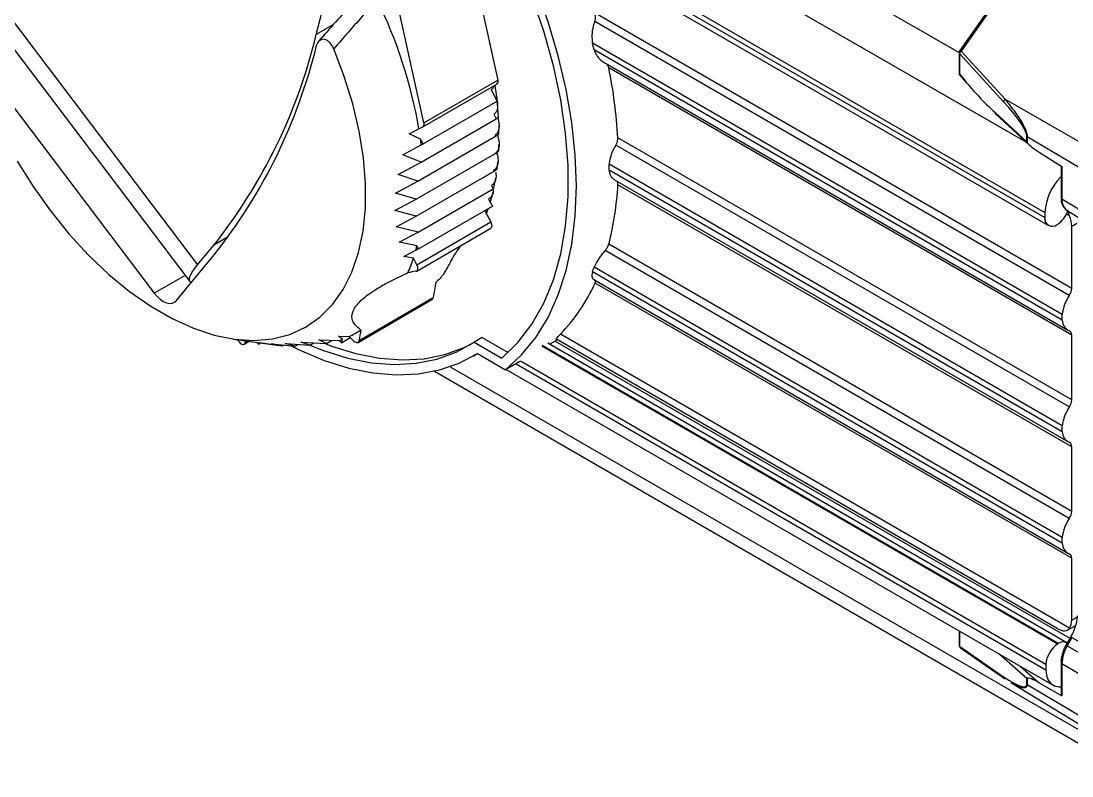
# Model space of a CAD drawing. Extents: x 6 to 134, y 3 to 97.
# Drawn here: x 16.406 to 21.025, y 69.228 to 72.544 of the extents above; entities that cross this region are included whole.
import ezdxf

# ---------------------------------------------------------------- set-up
doc = ezdxf.new("R2010")
doc.units = 0
doc.header["$MEASUREMENT"] = 0
doc.layers.add('OBJECT', color=7, linetype='CONTINUOUS')

msp = doc.modelspace()

# ---------------------------------------------------------------- linework, layer by layer
at = {"layer": 'OBJECT'}
for p, q in [((18.4588, 73.3777), (20.8226, 72.0131)), ((18.4552, 73.1177), (20.906, 71.7029)), ((18.5969, 73.0136), (20.906, 71.6806)), ((18.6425, 72.9621), (20.9216, 71.6464)), ((18.3788, 72.8412), (18.502, 72.2846)), ((19.8572, 72.7929), (20.5285, 72.4053)), ((17.7033, 72.485), (17.7759, 72.7663)), ((20.7556, 72.7325), (20.5313, 72.4148)), ((20.7614, 72.7303), (20.5371, 72.4125)), ((18.1769, 72.097), (18.0538, 72.6535)), ((21.0234, 71.3699), (18.929, 72.579)), ((16.3648, 72.553), (17.1821, 71.473)), ((17.7798, 72.5292), (17.7033, 72.485)), ((21.013, 71.3385), (18.9275, 72.5424)), ((16.331, 72.4797), (17.1483, 71.3998)), ((20.9817, 71.2556), (18.9171, 72.4475)), ((20.9817, 71.2301), (18.9246, 72.4177)), ((20.5285, 72.4061), (20.5285, 72.3164)), ((20.5309, 72.4014), (20.5309, 72.3117)), ((20.7242, 72.1893), (20.5309, 72.4014)), ((20.5371, 72.4125), (20.7304, 72.2004)), ((18.9644, 72.3651), (21.0064, 71.1864)), ((21.0234, 71.164), (18.9892, 72.3383)), ((16.2696, 72.3024), (16.9919, 71.3482)), ((18.1769, 72.097), (18.502, 72.2846)), ((20.5309, 72.3117), (20.5552, 72.2813)), ((20.5318, 72.3071), (20.5561, 72.2767)), ((18.1725, 72.0794), (18.4975, 72.267)), ((18.4715, 72.2414), (18.4982, 72.192)), ((18.1732, 72.0044), (18.4982, 72.192)), ((18.5044, 72.1233), (18.4987, 72.1959)), ((20.7304, 72.2004), (21.3611, 71.8392)), ((18.1652, 71.9248), (18.4949, 72.1151)), ((18.4842, 72.1348), (18.4949, 72.1151)), ((20.6868, 72.1424), (20.8265, 72.0136)), ((20.6893, 72.1361), (20.838, 71.9989)), ((18.1123, 72.048), (18.155, 72.0712)), ((18.155, 72.0712), (18.1719, 72.0791)), ((18.5066, 72.0489), (18.5067, 72.0875)), ((18.162, 72.0251), (18.1123, 72.048)), ((18.1497, 71.8408), (18.4916, 72.0382)), ((18.1732, 72.0044), (18.162, 72.0251)), ((18.4891, 72.0427), (18.4916, 72.0382)), ((21.0234, 70.88), (19.0291, 72.0313)), ((20.8265, 72.0136), (20.8265, 72.0386)), ((20.8283, 72.0373), (21.3261, 71.7397)), ((20.8283, 72.0373), (20.8283, 72.0098)), ((18.0841, 71.9568), (18.1652, 72.0006)), ((18.1423, 71.7615), (18.4882, 71.9612)), ((18.1652, 72.0006), (18.1732, 72.0044)), ((21.013, 70.8486), (19.02, 71.9991)), ((20.8806, 71.9677), (20.9807, 71.9058)), ((18.064, 71.8702), (18.1652, 71.9248)), ((18.1652, 71.9248), (18.0841, 71.9568)), ((18.4982, 71.8937), (18.5011, 71.9253)), ((20.9817, 70.7657), (18.9904, 71.9153)), ((18.1497, 71.8408), (18.064, 71.8702)), ((18.143, 71.687), (18.4849, 71.8843)), ((18.4828, 71.8882), (18.4849, 71.8843)), ((20.9817, 70.7402), (18.9904, 71.8897)), ((20.9765, 71.9084), (20.9765, 71.7689)), ((20.9807, 71.9058), (20.9807, 71.7629)), ((18.0522, 71.7884), (18.1497, 71.8408)), ((18.4736, 71.8222), (18.4816, 71.8074)), ((18.4841, 71.8118), (18.4922, 71.8551)), ((19.0137, 71.8468), (21.0064, 70.6964)), ((21.0234, 70.674), (19.0291, 71.8253)), ((18.1423, 71.7615), (18.0522, 71.7884)), ((18.1519, 71.6171), (18.4816, 71.8074)), ((18.0489, 71.7115), (18.1423, 71.7615)), ((18.1532, 71.5429), (18.4782, 71.7305)), ((18.4611, 71.7621), (18.4782, 71.7305)), ((20.9807, 71.7629), (21.3261, 71.5564)), ((18.143, 71.687), (18.0489, 71.7115)), ((18.054, 71.6394), (18.143, 71.687)), ((18.4459, 71.7073), (18.4706, 71.6614)), ((18.4522, 71.6957), (18.4594, 71.7196)), ((20.906, 71.7029), (20.906, 71.6806)), ((21.014, 71.688), (21.0004, 71.6958)), ((21.0037, 71.7119), (21.351, 71.5014)), ((18.1519, 71.6171), (18.054, 71.6394)), ((18.1456, 71.4738), (18.4706, 71.6614)), ((20.9592, 71.6502), (20.9598, 71.6505)), ((21.0465, 71.6551), (21.0234, 71.6417)), ((21.0234, 71.3699), (21.0234, 71.6417)), ((17.3166, 71.596), (17.2532, 71.5594)), ((18.0674, 71.5722), (18.1519, 71.6171)), ((18.145, 71.446), (18.4701, 71.6336)), ((17.1821, 71.473), (17.2532, 71.5594)), ((18.146, 71.5563), (18.0674, 71.5722)), ((18.1532, 71.5429), (18.146, 71.5563)), ((21.0234, 70.39), (18.9892, 71.5644)), ((17.0896, 71.3162), (17.2554, 71.5176)), ((18.0889, 71.5096), (18.1409, 71.5371)), ((18.1304, 71.5021), (18.0889, 71.5096)), ((18.1456, 71.4738), (18.1304, 71.5021)), ((18.1409, 71.5371), (18.1532, 71.5429)), ((21.013, 70.3587), (18.9728, 71.5364)), ((20.9817, 70.2758), (18.9246, 71.4633)), ((17.1279, 71.4267), (16.9919, 71.3482)), ((20.9817, 70.2502), (18.9171, 71.4421)), ((18.9234, 71.409), (21.0064, 70.2065)), ((21.0234, 70.1841), (18.929, 71.3932)), ((17.8871, 71.1326), (18.2121, 71.3202)), ((17.8921, 71.1414), (18.2171, 71.329)), ((20.9817, 71.2301), (20.9817, 71.2556)), ((17.3397, 71.1468), (17.4653, 71.129)), ((17.3865, 71.1244), (17.4083, 71.1371)), ((17.3908, 71.1301), (17.3938, 71.1391)), ((17.3908, 71.1301), (17.4039, 71.1377)), ((17.4423, 71.1322), (17.4497, 71.1253)), ((17.4497, 71.1253), (17.4515, 71.1309)), ((17.4497, 71.1253), (17.4579, 71.13)), ((17.4552, 71.1304), (17.5544, 71.1175)), ((17.5058, 71.1236), (17.4552, 71.1304)), ((17.6375, 71.1334), (17.749, 71.1276)), ((17.676, 71.1195), (17.6375, 71.1334)), ((17.676, 71.1195), (17.6948, 71.1304)), ((17.7151, 71.1441), (17.8041, 71.141)), ((17.749, 71.1276), (17.7151, 71.1441)), ((17.749, 71.1276), (17.774, 71.142)), ((17.8007, 71.1594), (17.8475, 71.1585)), ((17.8195, 71.1466), (17.8007, 71.1594)), ((17.8041, 71.141), (17.8144, 71.1312)), ((17.8144, 71.1312), (17.8528, 71.1534)), ((17.8144, 71.1312), (17.8195, 71.1466)), ((17.8475, 71.1585), (17.8692, 71.1379)), ((18.4323, 71.1534), (18.3969, 71.133)), ((18.3969, 71.133), (18.5189, 71.0626)), ((18.4323, 71.1534), (18.5468, 71.0873)), ((21.0014, 69.8128), (18.7218, 71.1288)), ((18.7634, 71.1437), (18.7297, 71.1243)), ((18.754, 71.1383), (21.0157, 69.8327)), ((20.9599, 69.8756), (18.7567, 71.1475)), ((21.014, 69.877), (18.7762, 71.1688)), ((21.0234, 70.88), (21.0234, 71.164)), ((17.5075, 71.1266), (17.6111, 71.1162)), ((17.5544, 71.1175), (17.5075, 71.1266)), ((17.5544, 71.1175), (17.5608, 71.1212)), ((17.5683, 71.1275), (17.676, 71.1195)), ((17.6111, 71.1162), (17.5683, 71.1275)), ((17.6111, 71.1162), (17.6237, 71.1234)), ((18.3924, 71.0715), (18.4126, 71.0831)), ((18.4122, 71.0834), (18.5355, 71.0122)), ((18.6955, 71.1178), (20.9632, 69.8087)), ((20.9638, 69.8091), (18.6961, 71.1182)), ((18.5979, 71.0482), (18.5355, 71.0122)), ((18.5816, 71.0388), (20.9103, 69.6945)), ((20.9103, 69.7168), (18.6004, 71.0502)), ((18.223, 71.0058), (21.3034, 69.2275)), ((18.2913, 71.0252), (21.2029, 69.3444)), ((18.538, 71.0136), (20.9414, 69.6261)), ((20.9817, 70.7402), (20.9817, 70.7657)), ((21.0234, 70.39), (21.0234, 70.674)), ((20.9817, 70.2502), (20.9817, 70.2758)), ((21.0234, 69.9123), (21.0234, 70.1841)), ((21.0057, 69.8683), (21.0385, 69.8872)), ((21.0234, 69.9123), (21.0468, 69.9258)), ((20.5285, 69.8644), (20.5285, 69.8031)), ((20.5309, 69.8631), (20.5309, 69.7985)), ((21.0194, 69.8391), (20.9984, 69.8027)), ((21.0247, 69.836), (21.0037, 69.7996)), ((21.0247, 69.836), (21.372, 69.6355)), ((20.5309, 69.7985), (20.7242, 69.6638)), ((20.5349, 69.7908), (20.7283, 69.6562)), ((20.9638, 69.8091), (20.9632, 69.8087)), ((21.0037, 69.7996), (21.351, 69.5991)), ((20.8265, 69.6561), (20.703, 69.7637)), ((20.7978, 69.709), (20.8806, 69.6369)), ((20.9103, 69.7168), (20.9103, 69.6945)), ((20.9765, 69.728), (20.9765, 69.585)), ((20.9807, 69.722), (21.3261, 69.5155)), ((20.9807, 69.722), (20.9807, 69.5791)), ((20.8265, 69.6311), (20.8265, 69.6561)), ((20.8283, 69.6572), (20.8283, 69.6297)), ((20.7557, 69.6381), (21.3503, 69.2776)), ((20.8283, 69.6297), (21.3261, 69.3322)), ((20.8806, 69.6369), (20.9807, 69.5791))]:
    msp.add_line(p, q, dxfattribs=at)
at = {"layer": 'OBJECT', "flags": 128}
for points in [[(18.5355, 71.0122), (18.6062, 71.0777), (18.6686, 71.1546), (18.7222, 71.2425), (18.7666, 71.3407), (18.8015, 71.4483), (18.8266, 71.5646), (18.8418, 71.6887), (18.8469, 71.8196), (18.8418, 71.9564), (18.8266, 72.098), (18.8015, 72.2433), (18.7666, 72.3912), (18.7222, 72.5407), (18.6686, 72.6904), (18.6062, 72.8394), (18.5355, 72.9865)], [(18.5189, 71.0626), (18.5896, 71.1314), (18.6513, 71.2123), (18.7035, 71.3047), (18.7458, 71.4078), (18.7778, 71.5208), (18.7994, 71.6427), (18.8102, 71.7725), (18.8102, 71.9091), (18.7994, 72.0514), (18.7778, 72.1981), (18.7458, 72.3481), (18.7035, 72.5001), (18.6513, 72.6528), (18.5896, 72.8049), (18.5189, 72.9553)], [(16.3897, 71.9292), (16.4596, 71.8168), (16.5356, 71.7097), (16.6169, 71.609), (16.7026, 71.5158), (16.7917, 71.4312), (16.8834, 71.356), (16.9766, 71.291), (17.0703, 71.237), (17.1634, 71.1946), (17.2551, 71.1642), (17.3442, 71.1462), (17.4298, 71.1407), (17.511, 71.1478), (17.5869, 71.1674), (17.6566, 71.1993), (17.7195, 71.2432), (17.7748, 71.2986), (17.8219, 71.3648), (17.8604, 71.4413), (17.8898, 71.5271), (17.9097, 71.6212), (17.92, 71.7228), (17.9206, 71.8307), (17.9114, 71.9436), (17.8926, 72.0605), (17.8643, 72.1799), (17.8269, 72.3007), (17.7807, 72.4215)], [(20.5309, 72.3117), (20.5309, 72.309), (20.5318, 72.3071)], [(20.5552, 72.2813), (20.5552, 72.2786), (20.5561, 72.2767)], [(18.4706, 71.6614), (18.4729, 71.6565), (18.4744, 71.6516), (18.4752, 71.6468), (18.4751, 71.6424), (18.4741, 71.6386), (18.4724, 71.6356), (18.4701, 71.6336)], [(17.1548, 71.3954), (17.1531, 71.396), (17.1479, 71.4004), (17.1458, 71.4071), (17.1468, 71.4161), (17.1511, 71.4274), (17.1584, 71.4407), (17.1688, 71.456), (17.1821, 71.473)], [(18.1419, 71.4449), (18.1449, 71.446), (18.1474, 71.448), (18.1491, 71.451), (18.1501, 71.4547), (18.1502, 71.4591), (18.1494, 71.4639), (18.1479, 71.4689), (18.1456, 71.4738)], [(16.9919, 71.3482), (17.0042, 71.3337), (17.0175, 71.3217), (17.0313, 71.3124), (17.0451, 71.3063), (17.0583, 71.3035), (17.0704, 71.3043), (17.081, 71.3086), (17.0896, 71.3162)], [(17.3657, 71.1328), (17.3693, 71.1291), (17.3731, 71.1262), (17.3769, 71.1242), (17.3806, 71.1233), (17.384, 71.1235), (17.3869, 71.1247), (17.3892, 71.127), (17.3908, 71.1301)], [(17.676, 71.1195), (17.7355, 71.0961), (17.8423, 71.0631), (17.9463, 71.0427), (18.0468, 71.0352), (18.1428, 71.0405), (18.2337, 71.0587), (18.3187, 71.0897), (18.3969, 71.133)], [(17.8692, 71.1379), (17.873, 71.1349), (17.8768, 71.1327), (17.8806, 71.1316), (17.884, 71.1315), (17.887, 71.1326), (17.8895, 71.1346), (17.8912, 71.1376), (17.8921, 71.1414)], [(17.5877, 71.1199), (17.6285, 71.0998), (17.7385, 71.0535), (17.8468, 71.0195), (17.9525, 70.9982), (18.0546, 70.9896), (18.1524, 70.994), (18.2451, 71.0112), (18.3319, 71.041), (18.4122, 71.0834)], [(17.7463, 71.1257), (17.7709, 71.1165), (17.8776, 71.0835), (17.9816, 71.0631), (18.0821, 71.0556), (18.1782, 71.0609), (18.2691, 71.0792), (18.354, 71.1101), (18.3849, 71.1253)], [(21.0194, 69.8391), (21.0196, 69.839), (21.0202, 69.8386), (21.0213, 69.8379), (21.0229, 69.8371), (21.0247, 69.836)], [(20.9984, 69.8027), (20.9986, 69.8026), (20.9992, 69.8022), (21.0003, 69.8016), (21.0018, 69.8007), (21.0037, 69.7996)], [(20.7283, 69.6562), (20.7292, 69.6556), (20.7304, 69.6551)], [(20.9103, 69.6945), (20.9128, 69.6697), (20.9201, 69.649), (20.9319, 69.6332), (20.9475, 69.6231), (20.9663, 69.6191), (20.9765, 69.6195)]]:
    msp.add_lwpolyline(points, dxfattribs=at)
at = {"layer": 'OBJECT'}
for centre, radius, start, end in [((16.0601, 71.705), 2.1266, 9.915, 26.0356), ((15.3865, 73.0393), 2.3822, 321.5939, 346.5451), ((15.3865, 73.0003), 2.3856, 321.5729, 346.3201), ((16.3646, 71.7945), 2.6348, 13.6814, 14.3495), ((20.5435, 72.4061), 0.015, 144.7749, 180), ((20.5348, 72.4064), 0.00628, 182.2133, 231.7692), ((20.5494, 72.3984), 0.0188, 131.0544, 170.6319), ((20.5308, 72.4048), 0.01, 50.8283, 87.2352), ((16.8267, 71.9009), 2.2063, 3.3864, 11.4341), ((18.4875, 72.2789), 0.0156, 310.1265, 21.398), ((20.5435, 72.3164), 0.015, 180, 218.5979), ((20.5348, 72.3167), 0.00628, 182.2133, 231.7692), ((20.7428, 72.1863), 0.0188, 131.0544, 170.6319), ((20.695, 72.1419), 0.00815, 176.4308, 225.7081), ((18.1628, 72.0913), 0.0152, 306.3812, 21.9202), ((16.5264, 71.7994), 1.6511, 7.0002, 7.8565), ((20.8343, 72.0474), 0.0118, 228.4229, 239.4119), ((17.2177, 71.9025), 1.7727, 359.5877, 0.4123), ((17.6627, 71.9009), 1.3686, 345.7644, 356.8335), ((21.1387, 71.692), 0.233, 134.144, 177.3389), ((20.9839, 71.7696), 0.00743, 185.362, 244.6121), ((21.0364, 71.7574), 0.056, 174.3796, 234.302), ((20.8972, 71.7478), 0.1157, 302.7838, 341.0356), ((20.8933, 71.6392), 0.1302, 1.1071, 22.0088), ((20.9384, 71.6754), 0.0328, 171.0332, 309.4497), ((17.3079, 71.7676), 0.8643, 344.5314, 345.8496), ((17.4186, 71.7329), 0.7483, 336.7389, 342.0365), ((17.9463, 71.7945), 1.0328, 340.0516, 341.2989), ((18.1822, 71.1653), 0.2825, 98.2072, 105.6555), ((18.7395, 71.2654), 0.5262, 165.357, 173.0575), ((18.2256, 71.7077), 0.7705, 315.6133, 335.908), ((20.9641, 71.3722), 0.0594, 325.4342, 357.7431), ((18.2058, 71.3296), 0.0113, 303.6681, 357.0659), ((21.1713, 71.2314), 0.1911, 145.9289, 172.7391), ((21.0344, 71.2314), 0.0527, 181.4678, 246.0324), ((17.6513, 71.5843), 0.4689, 294.7434, 301.9788), ((18.435, 71.0745), 0.547, 168.1826, 172.9766), ((21.0047, 71.1663), 0.0189, 352.8859, 63.9119), ((16.4416, 70.3566), 1.2068, 40.029, 40.7577), ((17.646, 71.5966), 0.4823, 289.1354, 291.0804), ((20.9641, 70.8823), 0.0594, 325.4342, 357.7431), ((21.1713, 70.7415), 0.1911, 145.9289, 172.7391), ((21.0344, 70.7415), 0.0527, 181.4678, 246.0324), ((21.0047, 70.6764), 0.0189, 352.8859, 63.9119), ((20.9641, 70.3924), 0.0594, 325.4342, 357.7431), ((21.1713, 70.2516), 0.1911, 145.9289, 172.7391), ((21.0344, 70.2516), 0.0527, 181.4678, 246.0324), ((21.0047, 70.1865), 0.0189, 352.8859, 63.9119), ((20.9621, 69.9098), 0.0614, 327.6508, 2.3515), ((20.5435, 69.8031), 0.015, 180, 235.1453), ((20.5348, 69.8034), 0.00628, 182.2133, 231.7692), ((20.5408, 69.7988), 0.00986, 181.9838, 233.8706), ((21.0254, 69.7117), 0.1153, 122.6877, 177.4769), ((20.9855, 69.7801), 0.0362, 60.1618, 126.8663), ((21.1412, 69.7165), 0.1606, 148.8563, 178.0435), ((20.9839, 69.7287), 0.00743, 185.3754, 244.6109), ((20.7341, 69.6642), 0.00986, 181.9838, 233.8706), ((20.8343, 69.6399), 0.0118, 228.4229, 239.4119)]:
    msp.add_arc(centre, radius, start, end, dxfattribs=at)
for centre, major_axis, ratio, start_param, end_param in [((20.7028, 72.191), (0.1955, -0.1855), 0.172095, 4.03341, 4.793632), ((20.6078, 72.2348), (0.2159, -0.2048), 0.172095, 0.161859, 1.171151), ((20.8391, 72.0183), (-0.0086, 0.0196), 0.629531, 1.534865, 1.730865), ((20.8808, 71.9798), (0.0532, -0.0341), 0.163989, 3.442415, 4.813514), ((20.9455, 71.6784), (-0.0305, 0.0966), 0.677111, 4.599266, 4.863964), ((17.5434, 72.602), (-1.1785, 1.4856), 0.45218, 3.195925, 3.229273), ((20.9455, 69.949), (-0.0627, 0.079), 0.45218, 2.289371, 3.336568), ((20.6078, 69.8272), (0.2159, -0.2048), 0.172095, 5.435752, 6.445044), ((20.8391, 69.6608), (0.015, 0.0068), 0.100542, 2.327922, 2.523922), ((20.8808, 69.6245), (0.0532, -0.032), 0.169875, 1.676324, 3.047423), ((20.9915, 69.5851), (0.015, 0.0002), 0.567125, 3.133167, 3.901112)]:
    msp.add_ellipse(centre, major_axis=major_axis, ratio=ratio, start_param=start_param, end_param=end_param, dxfattribs=at)
for points, knots in [([(17.906, 72.6682), (17.8997, 72.6614), (17.8404, 72.5974), (17.7764, 72.5273), (17.7201, 72.4628), (17.7151, 72.4572)], [0, 0, 0, 0, 0.0978038, 0.9208822, 1, 1, 1, 1]), ([(17.971, 72.6384), (17.9483, 72.6129), (17.8844, 72.5411), (17.8213, 72.4684), (17.7807, 72.4215)], [0, 0, 0, 0, 0.355097, 1, 1, 1, 1]), ([(18.9275, 72.5424), (18.9286, 72.5459), (18.9312, 72.5538), (18.9318, 72.5667), (18.9299, 72.575), (18.929, 72.579)], [0, 0, 0, 0, 0.294454, 0.6649352, 1, 1, 1, 1]), ([(18.9275, 72.5424), (18.9251, 72.5357), (18.9182, 72.5158), (18.9137, 72.4827), (18.9161, 72.4582), (18.9171, 72.4475)], [0, 0, 0, 0, 0.224835, 0.658652, 1, 1, 1, 1]), ([(17.7168, 72.4576), (17.7127, 72.4529), (17.7076, 72.4469), (17.705, 72.4381), (17.7045, 72.4361)], [0, 0, 0, 0, 0.776276, 1, 1, 1, 1]), ([(17.7807, 72.4215), (17.7781, 72.4269), (17.7729, 72.4378), (17.7617, 72.4514), (17.7496, 72.4603), (17.7379, 72.4643), (17.7263, 72.464), (17.7201, 72.4598), (17.7168, 72.4576)], [0, 0, 0, 0, 0.168419, 0.337681, 0.491551, 0.640566, 0.804832, 1, 1, 1, 1]), ([(18.9246, 72.4177), (18.9273, 72.4109), (18.9326, 72.3979), (18.9437, 72.3824), (18.9542, 72.3712), (18.962, 72.3672), (18.9648, 72.3657)], [0, 0, 0, 0, 0.2981, 0.565761, 0.841853, 1, 1, 1, 1]), ([(18.9892, 72.3383), (18.9889, 72.3394), (18.9877, 72.3447), (18.9846, 72.3521), (18.98, 72.3557), (18.9783, 72.3572)], [0, 0, 0, 0, 0.138653, 0.664163, 1, 1, 1, 1]), ([(18.4835, 72.259), (18.4828, 72.2564), (18.4809, 72.2499), (18.476, 72.2443), (18.4722, 72.2419), (18.4715, 72.2414)], [0, 0, 0, 0, 0.340917, 0.88356, 1, 1, 1, 1]), ([(18.4987, 72.1959), (18.4985, 72.1995), (18.4969, 72.2211), (18.4928, 72.2436), (18.4894, 72.2624)], [0, 0, 0, 0, 0.168196, 1, 1, 1, 1]), ([(18.4986, 72.1961), (18.5, 72.1857), (18.502, 72.1698), (18.4977, 72.1508), (18.4918, 72.1402), (18.4864, 72.1363), (18.4842, 72.1348)], [0, 0, 0, 0, 0.434636, 0.668881, 0.868155, 1, 1, 1, 1]), ([(18.4987, 72.1957), (18.4989, 72.1958), (18.4993, 72.1962), (18.4989, 72.1961), (18.4986, 72.1961)], [0, 0, 0, 0, 0.3101462, 1, 1, 1, 1]), ([(20.7304, 72.2004), (20.7355, 72.1942), (20.7609, 72.1629), (20.7903, 72.1238), (20.8153, 72.0786), (20.8228, 72.062), (20.827, 72.0485), (20.8282, 72.0414), (20.8283, 72.0381), (20.8283, 72.0373)], [0, 0, 0, 0, 0.137953, 0.69242, 0.794002, 0.896132, 0.945764, 0.986921, 1, 1, 1, 1]), ([(18.5004, 72.1221), (18.5022, 72.1159), (18.5057, 72.1033), (18.5076, 72.0838), (18.5057, 72.0659), (18.4996, 72.0509), (18.4925, 72.0453), (18.4891, 72.0427)], [0, 0, 0, 0, 0.210128, 0.426437, 0.647484, 0.831011, 1, 1, 1, 1]), ([(18.4944, 72.1159), (18.4953, 72.1164), (18.4998, 72.119), (18.5034, 72.1216), (18.5062, 72.1237), (18.5052, 72.1234), (18.5051, 72.1234)], [0, 0, 0, 0, 0.095275, 0.527639, 0.990641, 1, 1, 1, 1]), ([(18.4986, 72.0461), (18.5018, 72.036), (18.5074, 72.0181), (18.5075, 71.9934), (18.5024, 71.9757), (18.4951, 71.9658), (18.4899, 71.9623), (18.4882, 71.9612)], [0, 0, 0, 0, 0.319245, 0.571148, 0.766509, 0.927614, 1, 1, 1, 1]), ([(18.4892, 72.0371), (18.4929, 72.0392), (18.5004, 72.0436), (18.5068, 72.0478), (18.5071, 72.0485), (18.5072, 72.0489)], [0, 0, 0, 0, 0.3212299, 0.6414178, 1, 1, 1, 1]), ([(19.02, 71.9991), (19.0221, 72.003), (19.0263, 72.0108), (19.0291, 72.0222), (19.0291, 72.0287), (19.0291, 72.0313)], [0, 0, 0, 0, 0.3692937, 0.7484565, 1, 1, 1, 1]), ([(18.4953, 71.9692), (18.4983, 71.959), (18.5034, 71.9413), (18.5022, 71.9172), (18.4961, 71.9004), (18.4886, 71.8919), (18.4838, 71.8889), (18.4828, 71.8882)], [0, 0, 0, 0, 0.332317, 0.581695, 0.78198, 0.954498, 1, 1, 1, 1]), ([(18.4882, 71.9612), (18.4918, 71.9633), (18.4989, 71.9675), (18.505, 71.9715), (18.5052, 71.9722), (18.5053, 71.9725)], [0, 0, 0, 0, 0.323034, 0.644765, 1, 1, 1, 1]), ([(18.5054, 71.9725), (18.5058, 71.9764), (18.5068, 71.9858), (18.5066, 71.996), (18.5065, 72.002)], [0, 0, 0, 0, 0.4079589, 1, 1, 1, 1]), ([(19.02, 71.9991), (19.0155, 71.9913), (19.0043, 71.9715), (18.9941, 71.942), (18.9914, 71.9226), (18.9904, 71.9153)], [0, 0, 0, 0, 0.290628, 0.733873, 1, 1, 1, 1]), ([(18.4916, 71.8809), (18.4928, 71.8741), (18.4952, 71.8603), (18.4905, 71.8411), (18.4825, 71.8282), (18.4756, 71.8236), (18.4736, 71.8222)], [0, 0, 0, 0, 0.289844, 0.581404, 0.874863, 1, 1, 1, 1]), ([(18.4822, 71.8831), (18.4856, 71.8851), (18.4924, 71.8891), (18.498, 71.8928), (18.4982, 71.8934), (18.4982, 71.8937)], [0, 0, 0, 0, 0.322521, 0.643404, 1, 1, 1, 1]), ([(18.9904, 71.8897), (18.9915, 71.8834), (18.9944, 71.8673), (19.0031, 71.853), (19.0119, 71.8485), (19.014, 71.8474)], [0, 0, 0, 0, 0.329361, 0.840628, 1, 1, 1, 1]), ([(19.0291, 71.8253), (19.0292, 71.8265), (19.0293, 71.8311), (19.0281, 71.8372), (19.0251, 71.8399), (19.0239, 71.8409)], [0, 0, 0, 0, 0.173563, 0.686979, 1, 1, 1, 1]), ([(18.4814, 71.8046), (18.4813, 71.7997), (18.481, 71.7875), (18.4738, 71.7718), (18.4649, 71.7651), (18.4611, 71.7621)], [0, 0, 0, 0, 0.277146, 0.687514, 1, 1, 1, 1]), ([(18.4683, 71.7489), (18.4722, 71.7599), (18.4769, 71.7733), (18.4796, 71.7882), (18.4801, 71.7907)], [0, 0, 0, 0, 0.826966, 1, 1, 1, 1]), ([(18.4809, 71.8086), (18.4819, 71.8093), (18.485, 71.8113), (18.4847, 71.8116), (18.4846, 71.8117)], [0, 0, 0, 0, 0.330048, 1, 1, 1, 1]), ([(20.9765, 71.7689), (20.9767, 71.7633), (20.9775, 71.7483), (20.9851, 71.7268), (20.9978, 71.7167), (21.0039, 71.7118)], [0, 0, 0, 0, 0.231338, 0.624794, 1, 1, 1, 1]), ([(18.4568, 71.7181), (18.4554, 71.7159), (18.4525, 71.7114), (18.4482, 71.7087), (18.4459, 71.7073)], [0, 0, 0, 0, 0.477036, 1, 1, 1, 1]), ([(18.338, 71.5574), (18.3307, 71.5474), (18.3159, 71.5271), (18.2985, 71.4959), (18.2841, 71.4691), (18.2731, 71.4497), (18.2636, 71.4344), (18.2533, 71.42), (18.2437, 71.4088), (18.2356, 71.4017), (18.2317, 71.3993), (18.2303, 71.3985)], [0, 0, 0, 0, 0.239849, 0.484634, 0.63178, 0.717699, 0.805144, 0.869988, 0.935333, 0.977978, 1, 1, 1, 1]), ([(18.9728, 71.5364), (18.9754, 71.5395), (18.9809, 71.5462), (18.9865, 71.5561), (18.9884, 71.5619), (18.9892, 71.5644)], [0, 0, 0, 0, 0.331935, 0.709993, 1, 1, 1, 1]), ([(18.9728, 71.5364), (18.9678, 71.5305), (18.9539, 71.514), (18.9366, 71.4882), (18.9282, 71.4708), (18.9246, 71.4633)], [0, 0, 0, 0, 0.244329, 0.674622, 1, 1, 1, 1]), ([(17.8996, 71.1866), (17.8906, 71.1938), (17.8723, 71.2084), (17.8575, 71.2374), (17.8626, 71.2754), (17.9017, 71.3217), (17.9632, 71.3653), (18.0321, 71.4037), (18.0811, 71.426), (18.106, 71.4374)], [0, 0, 0, 0, 0.130862, 0.264593, 0.424792, 0.586021, 0.731882, 0.864042, 1, 1, 1, 1]), ([(18.9171, 71.4421), (18.9163, 71.4377), (18.9138, 71.4249), (18.916, 71.4135), (18.9222, 71.4104), (18.9237, 71.4096)], [0, 0, 0, 0, 0.280692, 0.824671, 1, 1, 1, 1]), ([(18.929, 71.3932), (18.9292, 71.3936), (18.9307, 71.3971), (18.9322, 71.403), (18.93, 71.4056), (18.9289, 71.4068)], [0, 0, 0, 0, 0.063792, 0.536101, 1, 1, 1, 1]), ([(21.0472, 69.9317), (21.047, 69.9262), (21.0463, 69.9101), (21.0392, 69.8803), (21.028, 69.8543), (21.0206, 69.8412), (21.0194, 69.8391)], [0, 0, 0, 0, 0.193934, 0.570171, 0.931055, 1, 1, 1, 1]), ([(20.9984, 69.8027), (20.9952, 69.7969), (20.9887, 69.7851), (20.9853, 69.7727), (20.9836, 69.7663)], [0, 0, 0, 0, 0.484072, 1, 1, 1, 1]), ([(20.9836, 69.7663), (20.9818, 69.7612), (20.9771, 69.7481), (20.9767, 69.7357), (20.9765, 69.728)], [0, 0, 0, 0, 0.3864725, 1, 1, 1, 1]), ([(20.8283, 69.6297), (20.8282, 69.6278), (20.8279, 69.6231), (20.8247, 69.6172), (20.814, 69.6119), (20.7906, 69.6175), (20.7691, 69.6317), (20.7568, 69.6398)], [0, 0, 0, 0, 0.0460678, 0.1116489, 0.2235261, 0.5548781, 1, 1, 1, 1])]:
    msp.add_open_spline(points, degree=3, knots=knots, dxfattribs=at)

doc.saveas('drawing.dxf')
